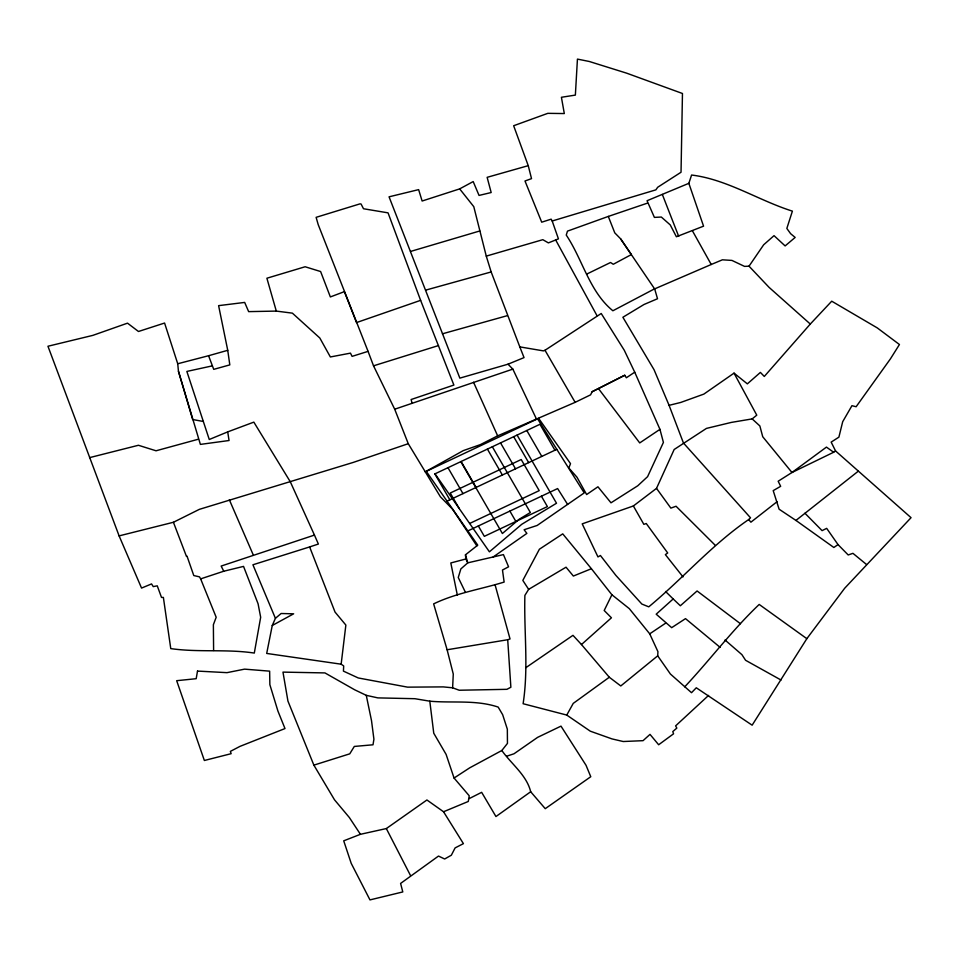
<?xml version="1.0" encoding="UTF-8"?>
<svg xmlns="http://www.w3.org/2000/svg" width="959" height="959" viewBox="0 0 959 959"><rect width="100%" height="100%" fill="white"/><g stroke="black" fill="none" stroke-linecap="round" stroke-linejoin="round"><path stroke-width="1.44" d="M443.537 811.758L468.292 801.46L469.215 795.778L454.063 778.037L446.103 754.397L433.756 733.227L429.8 701.185L414.875 698.703L377.846 697.888L366.266 695.335L354.662 689.785L324.945 672.918L282.977 672.115L287.94 701.089L313.869 765.138L334.499 799.794L349.352 817.524L360.428 834.306L386.333 828.564L426.923 799.986L443.537 811.758L463.413 843.644L455.117 847.9L451.341 855.212L444.652 859L438.503 856.063L400.598 883.431L402.792 891.942L369.97 899.902L351.21 863.352L343.718 840.827L360.428 834.306M708.569 695.419L675.604 725.879L676.838 728.085L672.798 731.585L673.554 733.815L658.653 744.759L650.01 734.378L643.045 740.672L623.206 741.523L611.974 738.898L590.312 731.19L566.757 715.066L523.111 703.726C528.697 667.62 523.878 631.585 524.885 595.395L528.649 589.353L566.038 567.201L573.362 576.047L591.403 568.723L611.902 594.772L629.296 608.641L649.722 633.839L657.934 651.652L657.706 655.836L670.413 674.033L691.523 692.698L696.282 687.783L752.144 725.184L806.843 638.67L844.699 588.227L911.05 517.68L835.565 450.946L831.165 442.111L838.897 437.148L842.697 421.696L851.952 405.681L856.123 406.736L890.455 358.822L899.446 344.521L877.269 327.906L831.729 301.198L810.295 324.046L764.299 376.455L760.391 372.416L747.349 383.864L734.031 373.135L703.858 394.101L680.758 402.444L669.082 405.333L654.05 369.718L622.882 317.261L644.028 304.483L657.514 298.74L654.709 289.031L620.629 238.839L614.779 232.869L608.294 216.434L567.476 231.131L566.254 235.075C582.64 259.493 589.401 291.656 612.885 310.764L653.666 289.306L711.23 264.492L722.379 259.817L731.933 260.416L744.52 266.386L749.027 266.182L769.118 287.412L810.295 324.046M495.168 585.146L510.032 638.958L507.707 639.725L510.871 687.243L506.927 689.317L459.217 690.24L452.624 687.807L453.271 674.045L447.122 649.77L433.636 603.882C456.076 593.046 480.591 589.306 504.134 582.077L502.48 570.03L508.57 566.805L503.439 554.602L467.788 562.837L460.859 568.915L458.258 577.51L465.235 591.943M341.152 664.191L345.863 625.064L335.039 612.082L309.625 546.93L252.924 564.779L275.413 618.327L272.26 625.484L266.698 653.439L341.152 664.191L343.694 665.93L343.43 671.12L358.27 677.965L407.599 687.147L443.274 686.896L452.624 687.807M476.851 545.875L452.54 509.169L440.397 496.798L408.258 443.693L394.7 409.217L373.531 365.823L368.064 351.366L352.097 356.364L350.455 353.14L330.364 356.964L319.803 337.988L292.387 313.149L276.3 311.088L248.645 311.627L244.677 302.421L218.604 305.645L227.739 350.311L229.812 364.888L213.737 369.359L208.571 355.729L177.727 363.761L178.458 371.301L200.383 444.401L229.057 440.517L227.703 431.886L253.835 422.128L290.313 481.802L314.456 535.086L318.376 544.041L309.625 546.93M688.85 183.325L647.061 200.719L654.398 217.393L661.338 217.046L670.245 224.909L676.383 236.753L703.558 226.168L688.85 183.325L691.583 175.029C727.198 179.393 758.473 200.431 792.398 211.136L786.836 228.446L790.624 233.684L795.155 237.436L785.121 245.924L774.033 235.65L763.664 244.785L749.027 266.182M669.082 405.333L683.455 443.01L750.525 517.812L748.643 519.574C711.914 544.676 682.868 578.565 648.764 606.843L641.859 604.05L615.858 575.376L600.418 555.501L597.972 556.927L582.209 523.854L633.372 505.968L656.519 488.371L674.165 449.495L706.435 428.409L731.369 422.404L752.168 418.903L756.771 415.163L734.031 373.135M611.902 594.772L604.194 610.499L611.434 617.8L581.478 644.544L609.301 677.246L620.785 685.961L657.706 655.836M519.814 346.882L524.034 357.599L508.018 364.192L459.852 378.134L389.054 196.823L418.627 189.63L422.128 201.018L459.673 188.887L473.782 206.665L486.273 256.113L491.164 271.948L519.814 346.882L543.429 350.886L545 350.263L601.221 313.497L624.273 350.251L634.726 372.176L626.359 377.774L624.729 375.257L592.147 391.716L590.576 394.844L575.148 402.336L497.649 435.854L480.315 444.64L463.305 450.61L425.221 471.84M566.757 715.066L573.242 703.391L609.301 677.246M684.738 686.812C710.163 659.744 732.232 630.063 759.192 604.446L806.843 638.67M454.063 778.037L469.67 767.859L501.833 750.501L507.455 743.405L507.335 729.164L502.66 714.695L498.165 707.083C475.904 699.614 452.576 703.235 429.8 701.185M740.444 623.71L697.085 590.972L680.339 605.764L673.182 598.955L656.196 614.18L671.672 627.666L685.505 618.639L720.137 647.373M275.413 618.327L281.119 613.508L293.646 613.808L272.26 625.484M835.565 450.946L833.647 452.252L826.442 447.11L791.978 472.499L778.169 481.238L780.662 486.309L773.206 490.624L779.116 509.217L795.946 520.425L858.209 471.253M465.451 554.817L467.788 562.837L465.846 558.989L465.451 554.817L477.75 545.156L426.276 471.349L537.579 418.819L584.235 492.902L537.172 525.448L524.105 529.74L526.875 533.396L493.202 556.963M777.03 501.737L750.909 522.176L748.643 519.574M501.833 750.501C511.399 764.071 526.695 775.148 530.687 791.75L495.947 816.541L481.658 792.326L469.155 798.631M866.445 564.431L852.935 553.331L848.2 554.961L838.022 544.592L833.851 547.481L795.946 520.425M525.796 667.704L572.979 635.337L581.478 644.544M634.726 372.176L659.948 429.344L639.725 442.926L598.44 388.575L592.147 391.716M649.722 633.839L665.678 623.134M459.673 188.887L473.195 181.575L479.044 195.432L491.176 192.531L487.136 177.331L528.241 165.667L531.526 178.626L524.993 180.999L541.703 222.188L551.149 219.167L552.192 221.002L558.438 238.863L548.38 242.891L542.83 239.678L486.273 256.113M598.44 388.575L624.729 375.257M177.727 363.761L164.576 323.039L138.48 331.49L127.511 323.159L92.843 335.374L47.95 346.247L119.108 535.889L173.423 522.271L199.364 509.349L353.368 462.382L408.258 443.693M586.908 273.998L610.547 262.502L613.281 264.276L631.346 254.579L620.629 238.839M833.647 452.252L791.978 472.499L762.729 436.741L759.864 425.964L752.168 418.903M447.05 501.137L556.795 449.339M469.634 523.47L539.21 490.636L521.216 459.529L450.251 493.022L459.253 508.57M467.836 530.926L557.623 488.563L567.596 504.398M227.703 431.886L209.266 439.498L186.861 371.433L211.819 365.978M394.7 409.217L512.849 369.119L536.525 419.191M314.456 535.086L221.157 566.062L223.771 571.228L243.538 566.397L258.079 603.786L260.668 617.272L254.303 653.067C226.504 648.871 198.513 652.599 170.762 648.608L163.378 597.421L161.508 597.433L157.252 585.829L153.248 586.608L151.546 583.923L141.548 588.083L119.108 535.889M412.046 403.068L411.111 399.531L453.883 385.062L420.617 300.347L356.52 322.572L344.377 291.644L330.352 296.942L320.618 271.541L305.13 266.758L266.89 278.23L276.3 311.088M608.294 216.434L647.505 203.116M506.676 756.207L513.988 753.786L537.639 737.351L560.991 726.131L586.033 765.294L590.768 776.718L545.251 808.677L530.687 791.75M173.423 522.271L186.466 556.412L187.017 556.124L193.778 575.556L199.472 576.85L200.647 578.876L223.771 571.228M313.869 765.138L349.759 753.834L354.303 746.438L373.003 744.795L373.914 739.221L371.517 720.665L366.266 695.335M373.531 365.823L438.491 345.564M552.192 221.002L655.872 189.858L657.694 187.257L681.034 172.248L682.46 93.491L626.599 73.148L589.294 61.484L577.438 59.098L575.364 95.097L561.411 97.279L564.312 113.558L547.805 113.342L513.652 125.737L528.241 165.667M410.5 251.462L479.764 230.975M208.571 355.729L227.739 350.311M442.459 333.804L507.263 315.679M425.76 290.109L491.164 271.948M198.453 439.186L156.041 450.79L138.432 445.276L89.571 457.635M465.846 558.989L450.814 562.957L457.311 595M447.122 649.77L507.707 639.725M203.224 421.445L192.675 419.539L178.458 371.301M781.022 680.027L745.575 660.283L741.93 654.673L725.028 640.001M665.558 591.475L673.182 598.955M715.114 545.168L676.059 506.256L670.856 508.114L656.519 488.371M804.937 513.233L822.079 530.627L826.682 528.361L838.022 544.592M508.018 364.192L512.849 369.119M591.403 568.723L562.741 533.863L539.414 549.207L522.823 580.399L528.649 589.353M683.012 576.91L665.378 554.626L667.704 552.971L646.258 523.518L643.849 524.345L633.372 505.968M538.622 418.316L570.521 463.653L568.807 467.992L576.982 477.21L586.632 494.544L597.937 486.788L610.991 502.816L637.759 485.781L647.589 476.659L663.412 442.411L659.948 429.344M435.014 473.818L489.414 551.821L521.756 524.297L556.508 503.235L517.093 435.086M545 350.263L575.148 402.336M554.937 450.227L539.941 424.298L434.847 473.902L449.843 499.819M526.803 430.495L541.799 456.424M513.676 436.693L528.661 462.622M541.403 496.211L547.397 506.58L484.343 536.345L478.337 525.976M500.538 442.902L515.522 468.819M492.339 446.762L530.363 512.49L518.939 519.406L502.384 533.504L460.811 461.639M487.4 449.1L502.384 475.017M509.876 511.087L515.87 521.456M461.123 461.495L476.12 487.424M447.985 467.704L462.981 493.621M692.506 230.951L711.23 264.492M555.633 239.882L596.966 315.619M386.333 828.564L410.524 875.567M473.542 382.245L497.649 435.854M229.369 499.831L253.212 554.817M200.647 578.876L216.183 617.26L213.377 624.729L213.605 650.466M368.064 351.366L318.196 224.598L316.122 217.333L360.009 203.859L361.063 203.991L363.497 208.75L388.047 212.85L420.617 300.347M662.333 194.437L678.684 236.322M197.506 671.084L196.187 678.696L176.672 680.698L204.363 760.487L231.143 753.69L230.364 751.388L239.99 746.366L284.991 728.564L277.93 711.075L269.863 684.678L269.635 671.156L244.581 669.142L227.007 672.655L197.506 671.084"/></g></svg>
